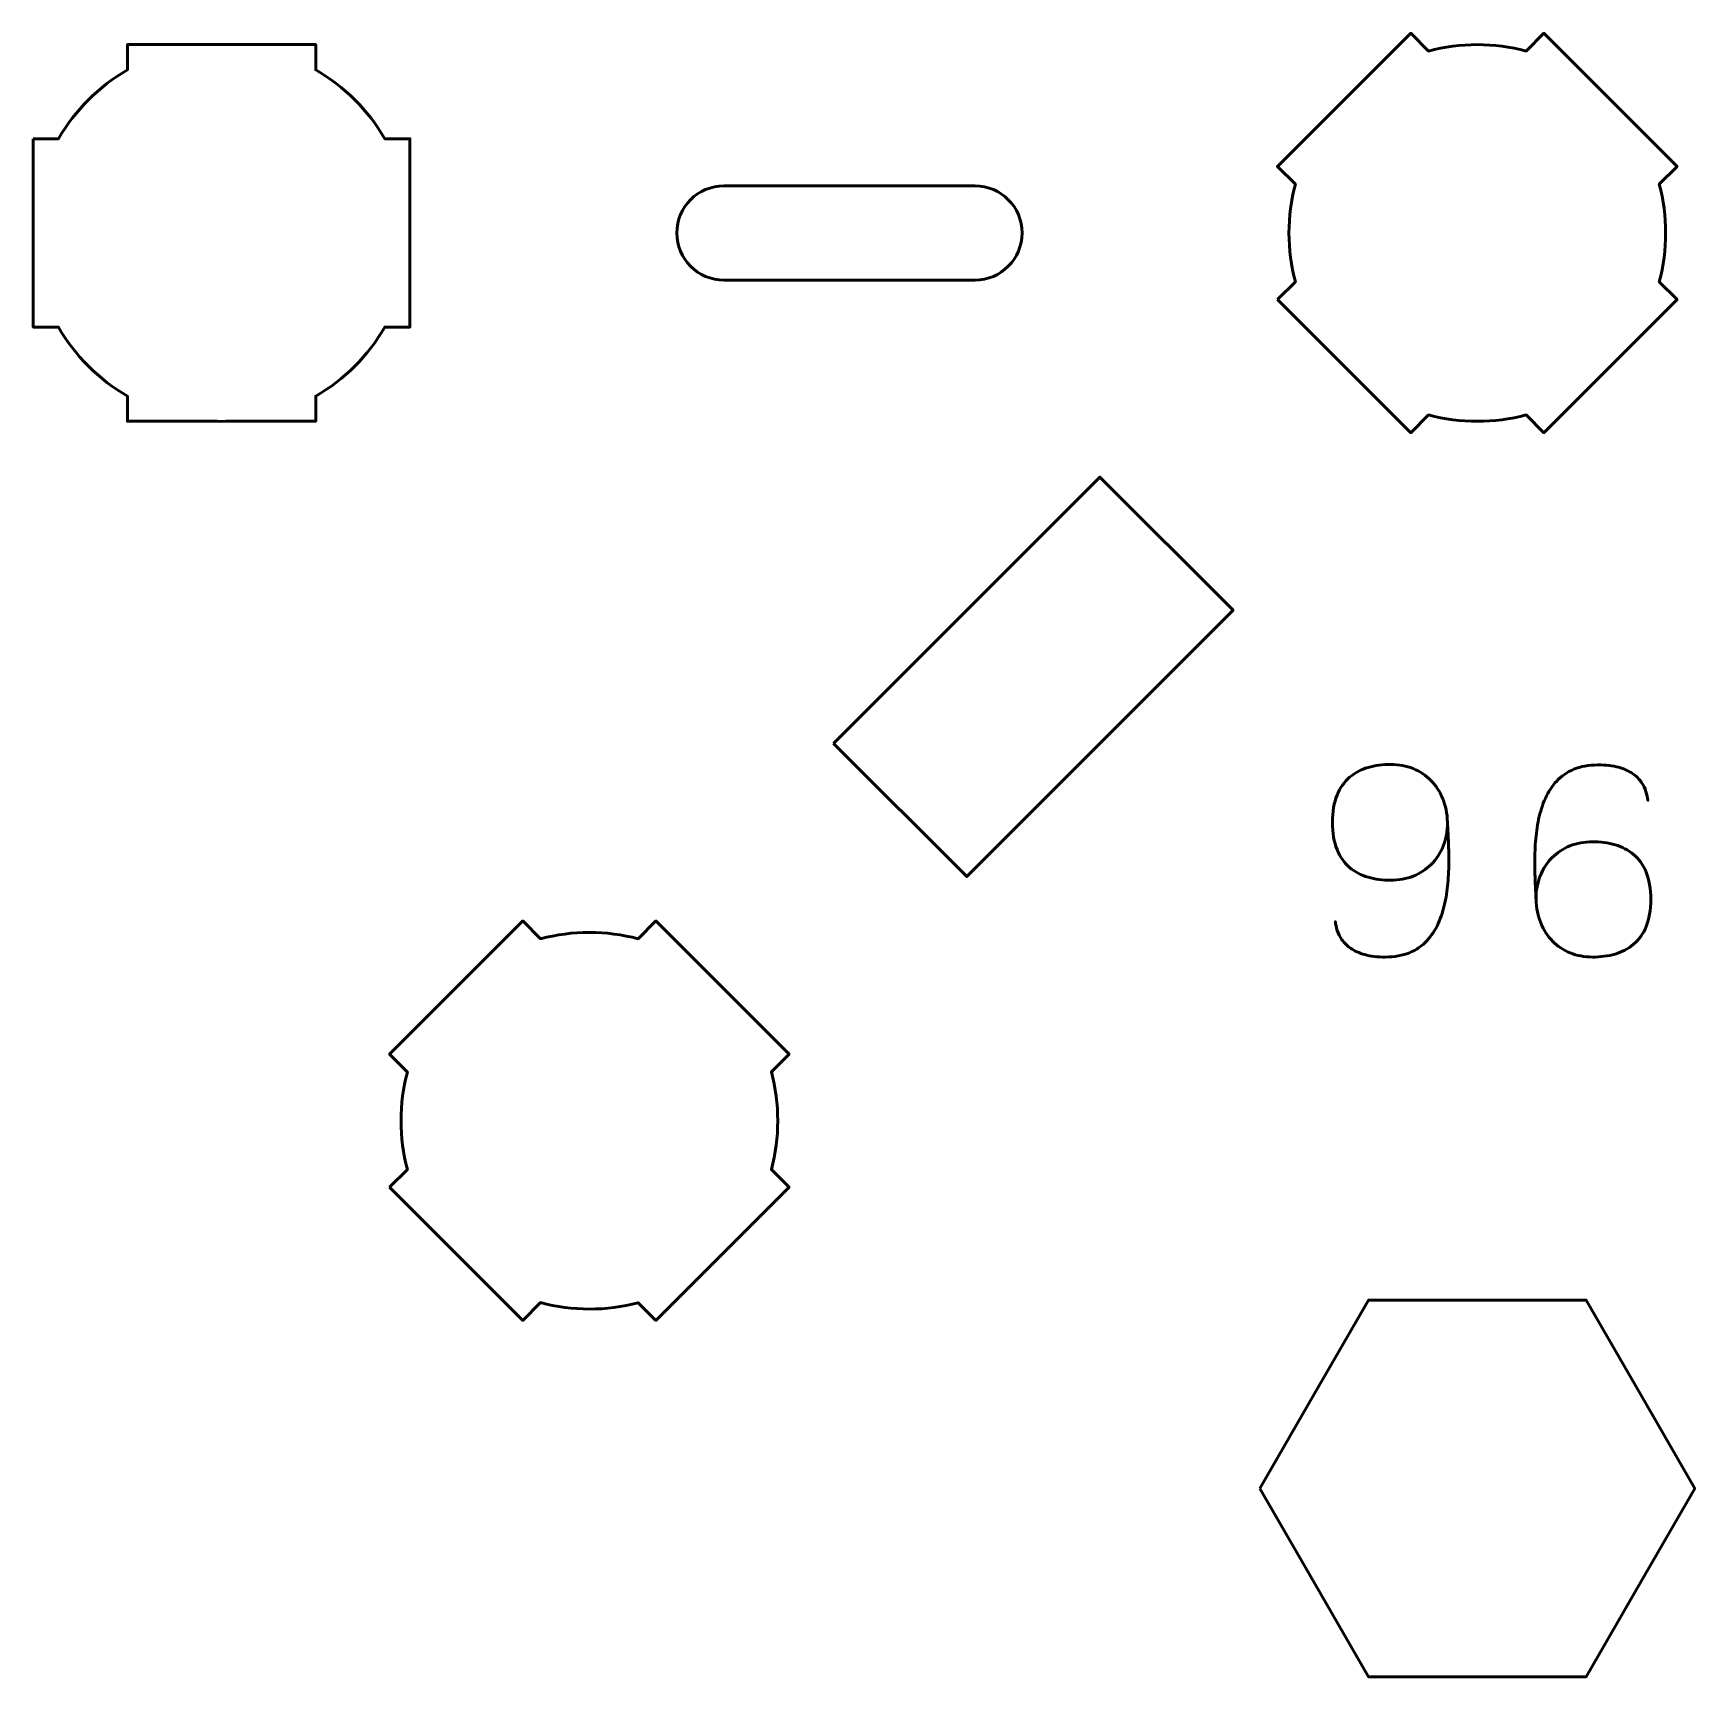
# Model space of a CAD drawing. Header units: centimetres. Extents: x -13.53 to -7.47, y -17.88 to -11.82.
# Drawn here: x -12.8 to -10.154, y -17.15 to -14.532 of the extents above; entities that cross this region are included whole.
import ezdxf

# ---------------------------------------------------------------- set-up
doc = ezdxf.new("R2010")
doc.units = ezdxf.units.CM
doc.header["$MEASUREMENT"] = 0
doc.layers.add('Layer 1', color=7, linetype='Continuous')

msp = doc.modelspace()

# ---------------------------------------------------------------- linework, layer by layer
at = {"layer": 'Layer 1', "lineweight": 53}
for points, knots in [([(-12.80002, -14.69998), (-12.80002, -14.69998), (-12.75982, -14.69998), (-12.75982, -14.69998), (-12.75982, -14.69998), (-12.73349, -14.65446), (-12.69553, -14.61653), (-12.65002, -14.5902), (-12.65002, -14.5902), (-12.65002, -14.5902), (-12.65002, -14.54998), (-12.65002, -14.54998), (-12.65002, -14.54998), (-12.65002, -14.54998), (-12.35002, -14.54998), (-12.35002, -14.54998), (-12.35002, -14.54998), (-12.35002, -14.54998), (-12.35002, -14.59017), (-12.35002, -14.59017), (-12.35002, -14.59017), (-12.30449, -14.6165), (-12.2665, -14.65445), (-12.24014, -14.69998), (-12.24014, -14.69998), (-12.24014, -14.69998), (-12.20002, -14.69998), (-12.20002, -14.69998), (-12.20002, -14.69998), (-12.20002, -14.69998), (-12.20002, -14.8454), (-12.20002, -14.8454), (-12.20002, -14.8454), (-12.20002, -14.8454), (-12.19996, -14.85005), (-12.19996, -14.85005), (-12.19996, -14.85005), (-12.19996, -14.85005), (-12.20002, -14.85469), (-12.20002, -14.85469), (-12.20002, -14.85469), (-12.20002, -14.85469), (-12.20002, -14.99998), (-12.20002, -14.99998), (-12.20002, -14.99998), (-12.20002, -14.99998), (-12.24009, -14.99998), (-12.24009, -14.99998), (-12.24009, -14.99998), (-12.26644, -15.04555), (-12.30444, -15.08356), (-12.35002, -15.10992), (-12.35002, -15.10992), (-12.35002, -15.10992), (-12.35002, -15.14998), (-12.35002, -15.14998), (-12.35002, -15.14998), (-12.35002, -15.14998), (-12.4933, -15.14998), (-12.4933, -15.14998), (-12.4933, -15.14998), (-12.4933, -15.14998), (-12.49997, -15.15006), (-12.49997, -15.15006), (-12.49997, -15.15006), (-12.49997, -15.15006), (-12.50665, -15.14998), (-12.50665, -15.14998), (-12.50665, -15.14998), (-12.50665, -15.14998), (-12.65002, -15.14998), (-12.65002, -15.14998), (-12.65002, -15.14998), (-12.65002, -15.14998), (-12.65002, -15.10988), (-12.65002, -15.10988), (-12.65002, -15.10988), (-12.69556, -15.08352), (-12.73354, -15.04553), (-12.75987, -14.99998), (-12.75987, -14.99998), (-12.75987, -14.99998), (-12.80002, -14.99998), (-12.80002, -14.99998), (-12.80002, -14.99998), (-12.80002, -14.99998), (-12.80002, -14.69998), (-12.80002, -14.69998)], [0, 0, 0, 0, 0.0454545454545455, 0.0454545454545455, 0.0454545454545455, 0.0454545454545455, 0.0909090909090909, 0.0909090909090909, 0.0909090909090909, 0.0909090909090909, 0.1363636363636364, 0.1363636363636364, 0.1363636363636364, 0.1363636363636364, 0.1818181818181818, 0.1818181818181818, 0.1818181818181818, 0.1818181818181818, 0.2272727272727273, 0.2272727272727273, 0.2272727272727273, 0.2272727272727273, 0.2727272727272728, 0.2727272727272728, 0.2727272727272728, 0.2727272727272728, 0.3181818181818182, 0.3181818181818182, 0.3181818181818182, 0.3181818181818182, 0.3636363636363637, 0.3636363636363637, 0.3636363636363637, 0.3636363636363637, 0.4090909090909092, 0.4090909090909092, 0.4090909090909092, 0.4090909090909092, 0.4545454545454546, 0.4545454545454546, 0.4545454545454546, 0.4545454545454546, 0.5000000000000001, 0.5000000000000001, 0.5000000000000001, 0.5000000000000001, 0.5454545454545455, 0.5454545454545455, 0.5454545454545455, 0.5454545454545455, 0.5909090909090909, 0.5909090909090909, 0.5909090909090909, 0.5909090909090909, 0.6363636363636364, 0.6363636363636364, 0.6363636363636364, 0.6363636363636364, 0.6818181818181818, 0.6818181818181818, 0.6818181818181818, 0.6818181818181818, 0.7272727272727272, 0.7272727272727272, 0.7272727272727272, 0.7272727272727272, 0.7727272727272726, 0.7727272727272726, 0.7727272727272726, 0.7727272727272726, 0.818181818181818, 0.818181818181818, 0.818181818181818, 0.818181818181818, 0.8636363636363634, 0.8636363636363634, 0.8636363636363634, 0.8636363636363634, 0.9090909090909088, 0.9090909090909088, 0.9090909090909088, 0.9090909090909088, 0.9545454545454543, 0.9545454545454543, 0.9545454545454543, 0.9545454545454543, 1, 1, 1, 1]), ([(-10.8182, -14.95606), (-10.8182, -14.95606), (-10.78978, -14.92763), (-10.78978, -14.92763), (-10.78978, -14.92763), (-10.80335, -14.87683), (-10.80333, -14.82317), (-10.78976, -14.77237), (-10.78976, -14.77237), (-10.78976, -14.77237), (-10.8182, -14.74393), (-10.8182, -14.74393), (-10.8182, -14.74393), (-10.8182, -14.74393), (-10.60607, -14.5318), (-10.60607, -14.5318), (-10.60607, -14.5318), (-10.60607, -14.5318), (-10.57765, -14.56021), (-10.57765, -14.56021), (-10.57765, -14.56021), (-10.52684, -14.54664), (-10.47314, -14.54661), (-10.42231, -14.56016), (-10.42231, -14.56016), (-10.42231, -14.56016), (-10.39394, -14.5318), (-10.39394, -14.5318), (-10.39394, -14.5318), (-10.39394, -14.5318), (-10.29111, -14.63462), (-10.29111, -14.63462), (-10.29111, -14.63462), (-10.29111, -14.63462), (-10.28778, -14.63787), (-10.28778, -14.63787), (-10.28778, -14.63787), (-10.28778, -14.63787), (-10.28454, -14.64119), (-10.28454, -14.64119), (-10.28454, -14.64119), (-10.28454, -14.64119), (-10.18181, -14.74393), (-10.18181, -14.74393), (-10.18181, -14.74393), (-10.18181, -14.74393), (-10.21014, -14.77226), (-10.21014, -14.77226), (-10.21014, -14.77226), (-10.19655, -14.82312), (-10.19654, -14.87686), (-10.21013, -14.92773), (-10.21013, -14.92773), (-10.21013, -14.92773), (-10.18181, -14.95606), (-10.18181, -14.95606), (-10.18181, -14.95606), (-10.18181, -14.95606), (-10.28312, -15.05737), (-10.28312, -15.05737), (-10.28312, -15.05737), (-10.28312, -15.05737), (-10.28778, -15.06215), (-10.28778, -15.06215), (-10.28778, -15.06215), (-10.28778, -15.06215), (-10.29256, -15.06681), (-10.29256, -15.06681), (-10.29256, -15.06681), (-10.29256, -15.06681), (-10.39394, -15.16819), (-10.39394, -15.16819), (-10.39394, -15.16819), (-10.39394, -15.16819), (-10.42229, -15.13984), (-10.42229, -15.13984), (-10.42229, -15.13984), (-10.47314, -15.1534), (-10.52685, -15.15339), (-10.57768, -15.1398), (-10.57768, -15.1398), (-10.57768, -15.1398), (-10.60607, -15.16819), (-10.60607, -15.16819), (-10.60607, -15.16819), (-10.60607, -15.16819), (-10.8182, -14.95606), (-10.8182, -14.95606)], [0, 0, 0, 0, 0.0454545454545455, 0.0454545454545455, 0.0454545454545455, 0.0454545454545455, 0.0909090909090909, 0.0909090909090909, 0.0909090909090909, 0.0909090909090909, 0.1363636363636364, 0.1363636363636364, 0.1363636363636364, 0.1363636363636364, 0.1818181818181818, 0.1818181818181818, 0.1818181818181818, 0.1818181818181818, 0.2272727272727273, 0.2272727272727273, 0.2272727272727273, 0.2272727272727273, 0.2727272727272728, 0.2727272727272728, 0.2727272727272728, 0.2727272727272728, 0.3181818181818182, 0.3181818181818182, 0.3181818181818182, 0.3181818181818182, 0.3636363636363637, 0.3636363636363637, 0.3636363636363637, 0.3636363636363637, 0.4090909090909092, 0.4090909090909092, 0.4090909090909092, 0.4090909090909092, 0.4545454545454546, 0.4545454545454546, 0.4545454545454546, 0.4545454545454546, 0.5000000000000001, 0.5000000000000001, 0.5000000000000001, 0.5000000000000001, 0.5454545454545455, 0.5454545454545455, 0.5454545454545455, 0.5454545454545455, 0.5909090909090909, 0.5909090909090909, 0.5909090909090909, 0.5909090909090909, 0.6363636363636364, 0.6363636363636364, 0.6363636363636364, 0.6363636363636364, 0.6818181818181818, 0.6818181818181818, 0.6818181818181818, 0.6818181818181818, 0.7272727272727272, 0.7272727272727272, 0.7272727272727272, 0.7272727272727272, 0.7727272727272726, 0.7727272727272726, 0.7727272727272726, 0.7727272727272726, 0.818181818181818, 0.818181818181818, 0.818181818181818, 0.818181818181818, 0.8636363636363634, 0.8636363636363634, 0.8636363636363634, 0.8636363636363634, 0.9090909090909088, 0.9090909090909088, 0.9090909090909088, 0.9090909090909088, 0.9545454545454543, 0.9545454545454543, 0.9545454545454543, 0.9545454545454543, 1, 1, 1, 1]), ([(-11.69999, -14.775), (-11.7414, -14.775), (-11.77499, -14.80859), (-11.77499, -14.85), (-11.77499, -14.85), (-11.77499, -14.89141), (-11.7414, -14.925), (-11.69999, -14.925), (-11.69999, -14.925), (-11.69999, -14.925), (-11.29999, -14.925), (-11.29999, -14.925), (-11.29999, -14.925), (-11.25858, -14.925), (-11.22499, -14.89141), (-11.22499, -14.85), (-11.22499, -14.85), (-11.22499, -14.80859), (-11.25858, -14.775), (-11.29999, -14.775), (-11.29999, -14.775), (-11.29999, -14.775), (-11.69999, -14.775), (-11.69999, -14.775)], [0, 0, 0, 0, 0.1666666666666667, 0.1666666666666667, 0.1666666666666667, 0.1666666666666667, 0.3333333333333333, 0.3333333333333333, 0.3333333333333333, 0.3333333333333333, 0.5, 0.5, 0.5, 0.5, 0.6666666666666666, 0.6666666666666666, 0.6666666666666666, 0.6666666666666666, 0.8333333333333333, 0.8333333333333333, 0.8333333333333333, 0.8333333333333333, 1, 1, 1, 1]), ([(-11.52534, -15.66322), (-11.52534, -15.66322), (-11.10107, -15.23895), (-11.10107, -15.23895), (-11.10107, -15.23895), (-11.10107, -15.23895), (-10.88894, -15.45109), (-10.88894, -15.45109), (-10.88894, -15.45109), (-10.88894, -15.45109), (-11.31321, -15.87536), (-11.31321, -15.87536), (-11.31321, -15.87536), (-11.31321, -15.87536), (-11.52534, -15.66322), (-11.52534, -15.66322)], [0, 0, 0, 0, 0.25, 0.25, 0.25, 0.25, 0.5, 0.5, 0.5, 0.5, 0.75, 0.75, 0.75, 0.75, 1, 1, 1, 1]), ([(-12.23242, -16.37027), (-12.23242, -16.37027), (-12.204, -16.34184), (-12.204, -16.34184), (-12.204, -16.34184), (-12.21757, -16.29104), (-12.21755, -16.23738), (-12.20398, -16.18658), (-12.20398, -16.18658), (-12.20398, -16.18658), (-12.23242, -16.15814), (-12.23242, -16.15814), (-12.23242, -16.15814), (-12.23242, -16.15814), (-12.02029, -15.94601), (-12.02029, -15.94601), (-12.02029, -15.94601), (-12.02029, -15.94601), (-11.99187, -15.97442), (-11.99187, -15.97442), (-11.99187, -15.97442), (-11.94106, -15.96085), (-11.88736, -15.96082), (-11.83653, -15.97437), (-11.83653, -15.97437), (-11.83653, -15.97437), (-11.80816, -15.94601), (-11.80816, -15.94601), (-11.80816, -15.94601), (-11.80816, -15.94601), (-11.70533, -16.04883), (-11.70533, -16.04883), (-11.70533, -16.04883), (-11.70533, -16.04883), (-11.702, -16.05208), (-11.702, -16.05208), (-11.702, -16.05208), (-11.702, -16.05208), (-11.69876, -16.0554), (-11.69876, -16.0554), (-11.69876, -16.0554), (-11.69876, -16.0554), (-11.59603, -16.15814), (-11.59603, -16.15814), (-11.59603, -16.15814), (-11.59603, -16.15814), (-11.62436, -16.18647), (-11.62436, -16.18647), (-11.62436, -16.18647), (-11.61077, -16.23733), (-11.61076, -16.29107), (-11.62435, -16.34194), (-11.62435, -16.34194), (-11.62435, -16.34194), (-11.59603, -16.37027), (-11.59603, -16.37027), (-11.59603, -16.37027), (-11.59603, -16.37027), (-11.69734, -16.47158), (-11.69734, -16.47158), (-11.69734, -16.47158), (-11.69734, -16.47158), (-11.702, -16.47636), (-11.702, -16.47636), (-11.702, -16.47636), (-11.702, -16.47636), (-11.70678, -16.48102), (-11.70678, -16.48102), (-11.70678, -16.48102), (-11.70678, -16.48102), (-11.80816, -16.5824), (-11.80816, -16.5824), (-11.80816, -16.5824), (-11.80816, -16.5824), (-11.83651, -16.55405), (-11.83651, -16.55405), (-11.83651, -16.55405), (-11.88736, -16.56761), (-11.94107, -16.5676), (-11.9919, -16.55401), (-11.9919, -16.55401), (-11.9919, -16.55401), (-12.02029, -16.5824), (-12.02029, -16.5824), (-12.02029, -16.5824), (-12.02029, -16.5824), (-12.23242, -16.37027), (-12.23242, -16.37027)], [0, 0, 0, 0, 0.0454545454545455, 0.0454545454545455, 0.0454545454545455, 0.0454545454545455, 0.0909090909090909, 0.0909090909090909, 0.0909090909090909, 0.0909090909090909, 0.1363636363636364, 0.1363636363636364, 0.1363636363636364, 0.1363636363636364, 0.1818181818181818, 0.1818181818181818, 0.1818181818181818, 0.1818181818181818, 0.2272727272727273, 0.2272727272727273, 0.2272727272727273, 0.2272727272727273, 0.2727272727272728, 0.2727272727272728, 0.2727272727272728, 0.2727272727272728, 0.3181818181818182, 0.3181818181818182, 0.3181818181818182, 0.3181818181818182, 0.3636363636363637, 0.3636363636363637, 0.3636363636363637, 0.3636363636363637, 0.4090909090909092, 0.4090909090909092, 0.4090909090909092, 0.4090909090909092, 0.4545454545454546, 0.4545454545454546, 0.4545454545454546, 0.4545454545454546, 0.5000000000000001, 0.5000000000000001, 0.5000000000000001, 0.5000000000000001, 0.5454545454545455, 0.5454545454545455, 0.5454545454545455, 0.5454545454545455, 0.5909090909090909, 0.5909090909090909, 0.5909090909090909, 0.5909090909090909, 0.6363636363636364, 0.6363636363636364, 0.6363636363636364, 0.6363636363636364, 0.6818181818181818, 0.6818181818181818, 0.6818181818181818, 0.6818181818181818, 0.7272727272727272, 0.7272727272727272, 0.7272727272727272, 0.7272727272727272, 0.7727272727272726, 0.7727272727272726, 0.7727272727272726, 0.7727272727272726, 0.818181818181818, 0.818181818181818, 0.818181818181818, 0.818181818181818, 0.8636363636363634, 0.8636363636363634, 0.8636363636363634, 0.8636363636363634, 0.9090909090909088, 0.9090909090909088, 0.9090909090909088, 0.9090909090909088, 0.9545454545454543, 0.9545454545454543, 0.9545454545454543, 0.9545454545454543, 1, 1, 1, 1]), ([(-10.8464, -16.84997), (-10.8464, -16.84997), (-10.75979, -16.69997), (-10.75979, -16.69997), (-10.75979, -16.69997), (-10.75979, -16.69997), (-10.67319, -16.54997), (-10.67319, -16.54997), (-10.67319, -16.54997), (-10.67319, -16.54997), (-10.49999, -16.54997), (-10.49999, -16.54997), (-10.49999, -16.54997), (-10.49999, -16.54997), (-10.32679, -16.54997), (-10.32679, -16.54997), (-10.32679, -16.54997), (-10.32679, -16.54997), (-10.24019, -16.69997), (-10.24019, -16.69997), (-10.24019, -16.69997), (-10.24019, -16.69997), (-10.15358, -16.84997), (-10.15358, -16.84997), (-10.15358, -16.84997), (-10.15358, -16.84997), (-10.24019, -16.99997), (-10.24019, -16.99997), (-10.24019, -16.99997), (-10.24019, -16.99997), (-10.32679, -17.14997), (-10.32679, -17.14997), (-10.32679, -17.14997), (-10.32679, -17.14997), (-10.49999, -17.14997), (-10.49999, -17.14997), (-10.49999, -17.14997), (-10.49999, -17.14997), (-10.67319, -17.14997), (-10.67319, -17.14997), (-10.67319, -17.14997), (-10.67319, -17.14997), (-10.75979, -16.99997), (-10.75979, -16.99997), (-10.75979, -16.99997), (-10.75979, -16.99997), (-10.8464, -16.84997), (-10.8464, -16.84997)], [0, 0, 0, 0, 0.0833333333333333, 0.0833333333333333, 0.0833333333333333, 0.0833333333333333, 0.1666666666666667, 0.1666666666666667, 0.1666666666666667, 0.1666666666666667, 0.25, 0.25, 0.25, 0.25, 0.3333333333333333, 0.3333333333333333, 0.3333333333333333, 0.3333333333333333, 0.4166666666666666, 0.4166666666666666, 0.4166666666666666, 0.4166666666666666, 0.4999999999999999, 0.4999999999999999, 0.4999999999999999, 0.4999999999999999, 0.5833333333333333, 0.5833333333333333, 0.5833333333333333, 0.5833333333333333, 0.6666666666666666, 0.6666666666666666, 0.6666666666666666, 0.6666666666666666, 0.75, 0.75, 0.75, 0.75, 0.8333333333333334, 0.8333333333333334, 0.8333333333333334, 0.8333333333333334, 0.9166666666666667, 0.9166666666666667, 0.9166666666666667, 0.9166666666666667, 1, 1, 1, 1])]:
    msp.add_open_spline(points, degree=3, knots=knots, dxfattribs=at)
at = {"layer": 'Layer 1', "color": 5, "lineweight": 53}
for points in [[(-10.54742, -15.78883), (-10.54749, -15.80273), (-10.54982, -15.81536), (-10.55433, -15.82665), (-10.55433, -15.82665), (-10.55885, -15.83794), (-10.56513, -15.84767), (-10.57331, -15.85579), (-10.57331, -15.85579), (-10.58143, -15.8639), (-10.59095, -15.87011), (-10.60189, -15.87449), (-10.60189, -15.87449), (-10.61282, -15.87886), (-10.62475, -15.88105), (-10.63759, -15.88112), (-10.63759, -15.88112), (-10.6505, -15.88119), (-10.66256, -15.87957), (-10.67378, -15.87632), (-10.67378, -15.87632), (-10.685, -15.87307), (-10.69481, -15.86785), (-10.70335, -15.86066), (-10.70335, -15.86066), (-10.71188, -15.85353), (-10.71858, -15.84401), (-10.72338, -15.83215), (-10.72338, -15.83215), (-10.72818, -15.82037), (-10.73065, -15.80591), (-10.73072, -15.78883), (-10.73072, -15.78883), (-10.73065, -15.77183), (-10.72818, -15.75743), (-10.72338, -15.74565), (-10.72338, -15.74565), (-10.71858, -15.73387), (-10.71188, -15.72434), (-10.70335, -15.71715), (-10.70335, -15.71715), (-10.69481, -15.70988), (-10.685, -15.70466), (-10.67378, -15.70141), (-10.67378, -15.70141), (-10.66256, -15.6981), (-10.6505, -15.69648), (-10.63759, -15.69655), (-10.63759, -15.69655), (-10.62475, -15.69662), (-10.61289, -15.6988), (-10.6021, -15.70325), (-10.6021, -15.70325), (-10.59137, -15.70762), (-10.58192, -15.7139), (-10.57395, -15.72202), (-10.57395, -15.72202), (-10.5659, -15.7302), (-10.55962, -15.73994), (-10.55504, -15.75123), (-10.55504, -15.75123), (-10.55045, -15.76244), (-10.54791, -15.775), (-10.54742, -15.78883), (-10.54742, -15.78883), (-10.54714, -15.79582), (-10.54671, -15.80421), (-10.54622, -15.81395), (-10.54622, -15.81395), (-10.54565, -15.82376), (-10.54537, -15.83434), (-10.5453, -15.84577), (-10.5453, -15.84577), (-10.54516, -15.8572), (-10.54558, -15.86898), (-10.54643, -15.88112), (-10.54643, -15.88112), (-10.54735, -15.89325), (-10.54904, -15.90518), (-10.55151, -15.91696), (-10.55151, -15.91696), (-10.55405, -15.92874), (-10.55765, -15.93982), (-10.56231, -15.95019), (-10.56231, -15.95019), (-10.56696, -15.96056), (-10.57303, -15.96973), (-10.58051, -15.97771), (-10.58051, -15.97771), (-10.58799, -15.98568), (-10.59716, -15.99196), (-10.60795, -15.99655), (-10.60795, -15.99655), (-10.61882, -16.00106), (-10.63166, -16.00339), (-10.64648, -16.00346), (-10.64648, -16.00346), (-10.65932, -16.00339), (-10.67018, -16.00212), (-10.67922, -15.99958), (-10.67922, -15.99958), (-10.68825, -15.99711), (-10.69565, -15.99379), (-10.70158, -15.98963), (-10.70158, -15.98963), (-10.70744, -15.98547), (-10.71209, -15.98088), (-10.71548, -15.97594), (-10.71548, -15.97594), (-10.71887, -15.97093), (-10.72141, -15.966), (-10.72296, -15.96099), (-10.72296, -15.96099), (-10.72458, -15.95598), (-10.72564, -15.95139), (-10.72606, -15.94716), (-10.72606, -15.94716), (-10.72564, -15.95139), (-10.72458, -15.95598), (-10.72296, -15.96099), (-10.72296, -15.96099), (-10.72141, -15.966), (-10.71887, -15.97093), (-10.71548, -15.97594), (-10.71548, -15.97594), (-10.71209, -15.98088), (-10.70744, -15.98547), (-10.70158, -15.98963), (-10.70158, -15.98963), (-10.69565, -15.99379), (-10.68825, -15.99711), (-10.67922, -15.99958), (-10.67922, -15.99958), (-10.67018, -16.00212), (-10.65932, -16.00339), (-10.64648, -16.00346), (-10.64648, -16.00346), (-10.63166, -16.00339), (-10.61882, -16.00106), (-10.60795, -15.99655), (-10.60795, -15.99655), (-10.59716, -15.99196), (-10.58799, -15.98568), (-10.58051, -15.97771), (-10.58051, -15.97771), (-10.57303, -15.96973), (-10.56696, -15.96056), (-10.56231, -15.95019), (-10.56231, -15.95019), (-10.55765, -15.93982), (-10.55405, -15.92874), (-10.55151, -15.91696), (-10.55151, -15.91696), (-10.54904, -15.90518), (-10.54735, -15.89325), (-10.54643, -15.88112), (-10.54643, -15.88112), (-10.54558, -15.86898), (-10.54516, -15.8572), (-10.5453, -15.84577), (-10.5453, -15.84577), (-10.54537, -15.83434), (-10.54565, -15.82376), (-10.54622, -15.81395), (-10.54622, -15.81395), (-10.54671, -15.80421), (-10.54714, -15.79582), (-10.54742, -15.78883), (-10.54742, -15.78883), (-10.54791, -15.775), (-10.55045, -15.76244), (-10.55504, -15.75123), (-10.55504, -15.75123), (-10.55962, -15.73994), (-10.5659, -15.7302), (-10.57395, -15.72202), (-10.57395, -15.72202), (-10.58192, -15.7139), (-10.59137, -15.70762), (-10.6021, -15.70325), (-10.6021, -15.70325), (-10.61289, -15.6988), (-10.62475, -15.69662), (-10.63759, -15.69655), (-10.63759, -15.69655), (-10.6505, -15.69648), (-10.66256, -15.6981), (-10.67378, -15.70141), (-10.67378, -15.70141), (-10.685, -15.70466), (-10.69481, -15.70988), (-10.70335, -15.71715), (-10.70335, -15.71715), (-10.71188, -15.72434), (-10.71858, -15.73387), (-10.72338, -15.74565), (-10.72338, -15.74565), (-10.72818, -15.75743), (-10.73065, -15.77183), (-10.73072, -15.78883), (-10.73072, -15.78883), (-10.73065, -15.80591), (-10.72818, -15.82037), (-10.72338, -15.83215), (-10.72338, -15.83215), (-10.71858, -15.84401), (-10.71188, -15.85353), (-10.70335, -15.86066), (-10.70335, -15.86066), (-10.69481, -15.86785), (-10.685, -15.87307), (-10.67378, -15.87632), (-10.67378, -15.87632), (-10.66256, -15.87957), (-10.6505, -15.88119), (-10.63759, -15.88112), (-10.63759, -15.88112), (-10.62475, -15.88105), (-10.61282, -15.87886), (-10.60189, -15.87449), (-10.60189, -15.87449), (-10.59095, -15.87011), (-10.58143, -15.8639), (-10.57331, -15.85579), (-10.57331, -15.85579), (-10.56513, -15.84767), (-10.55885, -15.83794), (-10.55433, -15.82665), (-10.55433, -15.82665), (-10.54982, -15.81536), (-10.54749, -15.80273), (-10.54742, -15.78883)], [(-10.40645, -15.9116), (-10.40638, -15.89777), (-10.40413, -15.88528), (-10.39961, -15.87399), (-10.39961, -15.87399), (-10.39517, -15.86277), (-10.38889, -15.85311), (-10.38077, -15.84499), (-10.38077, -15.84499), (-10.37273, -15.83695), (-10.3632, -15.83074), (-10.35234, -15.82637), (-10.35234, -15.82637), (-10.34147, -15.82199), (-10.32955, -15.81981), (-10.31671, -15.81973), (-10.31671, -15.81973), (-10.3038, -15.81966), (-10.29173, -15.82129), (-10.28051, -15.82453), (-10.28051, -15.82453), (-10.26929, -15.82771), (-10.25949, -15.83293), (-10.25095, -15.84013), (-10.25095, -15.84013), (-10.24241, -15.84725), (-10.23571, -15.85671), (-10.23091, -15.86849), (-10.23091, -15.86849), (-10.22612, -15.88027), (-10.22365, -15.89459), (-10.22358, -15.9116), (-10.22358, -15.9116), (-10.22365, -15.9286), (-10.22612, -15.94292), (-10.23091, -15.95471), (-10.23091, -15.95471), (-10.23571, -15.96649), (-10.24241, -15.97594), (-10.25095, -15.98307), (-10.25095, -15.98307), (-10.25949, -15.99027), (-10.26929, -15.99549), (-10.28051, -15.99866), (-10.28051, -15.99866), (-10.29173, -16.00191), (-10.3038, -16.00353), (-10.31671, -16.00346), (-10.31671, -16.00346), (-10.32955, -16.00339), (-10.34133, -16.0012), (-10.35213, -15.99683), (-10.35213, -15.99683), (-10.36285, -15.99245), (-10.37216, -15.98624), (-10.38014, -15.97813), (-10.38014, -15.97813), (-10.38811, -15.97009), (-10.39439, -15.96042), (-10.3989, -15.94913), (-10.3989, -15.94913), (-10.40349, -15.93791), (-10.40596, -15.92543), (-10.40645, -15.9116), (-10.40645, -15.9116), (-10.40674, -15.90461), (-10.40709, -15.89629), (-10.40758, -15.88662), (-10.40758, -15.88662), (-10.40808, -15.87688), (-10.40836, -15.8663), (-10.40843, -15.85494), (-10.40843, -15.85494), (-10.4085, -15.84351), (-10.40815, -15.83173), (-10.40723, -15.81966), (-10.40723, -15.81966), (-10.40638, -15.80753), (-10.40469, -15.7956), (-10.40222, -15.78382), (-10.40222, -15.78382), (-10.39975, -15.77211), (-10.39622, -15.76103), (-10.39157, -15.75066), (-10.39157, -15.75066), (-10.38691, -15.74029), (-10.38091, -15.73112), (-10.3735, -15.72314), (-10.3735, -15.72314), (-10.36603, -15.71517), (-10.35692, -15.70889), (-10.34613, -15.70431), (-10.34613, -15.70431), (-10.33533, -15.69979), (-10.32256, -15.69746), (-10.30782, -15.69739), (-10.30782, -15.69739), (-10.29498, -15.69746), (-10.28411, -15.69873), (-10.27508, -15.7012), (-10.27508, -15.7012), (-10.26605, -15.70367), (-10.25864, -15.70699), (-10.25271, -15.71108), (-10.25271, -15.71108), (-10.24686, -15.71524), (-10.2422, -15.71976), (-10.23882, -15.72477), (-10.23882, -15.72477), (-10.23543, -15.72971), (-10.23289, -15.73472), (-10.23134, -15.73973), (-10.23134, -15.73973), (-10.22971, -15.74473), (-10.22866, -15.74939), (-10.22823, -15.7537), (-10.22823, -15.7537), (-10.22866, -15.74939), (-10.22971, -15.74473), (-10.23134, -15.73973), (-10.23134, -15.73973), (-10.23289, -15.73472), (-10.23543, -15.72971), (-10.23882, -15.72477), (-10.23882, -15.72477), (-10.2422, -15.71976), (-10.24686, -15.71524), (-10.25271, -15.71108), (-10.25271, -15.71108), (-10.25864, -15.70699), (-10.26605, -15.70367), (-10.27508, -15.7012), (-10.27508, -15.7012), (-10.28411, -15.69873), (-10.29498, -15.69746), (-10.30782, -15.69739), (-10.30782, -15.69739), (-10.32256, -15.69746), (-10.33533, -15.69979), (-10.34613, -15.70431), (-10.34613, -15.70431), (-10.35692, -15.70889), (-10.36603, -15.71517), (-10.3735, -15.72314), (-10.3735, -15.72314), (-10.38091, -15.73112), (-10.38691, -15.74029), (-10.39157, -15.75066), (-10.39157, -15.75066), (-10.39622, -15.76103), (-10.39975, -15.77211), (-10.40222, -15.78382), (-10.40222, -15.78382), (-10.40469, -15.7956), (-10.40638, -15.80753), (-10.40723, -15.81966), (-10.40723, -15.81966), (-10.40815, -15.83173), (-10.4085, -15.84351), (-10.40843, -15.85494), (-10.40843, -15.85494), (-10.40836, -15.8663), (-10.40808, -15.87688), (-10.40758, -15.88662), (-10.40758, -15.88662), (-10.40709, -15.89629), (-10.40674, -15.90461), (-10.40645, -15.9116), (-10.40645, -15.9116), (-10.40596, -15.92543), (-10.40349, -15.93791), (-10.3989, -15.94913), (-10.3989, -15.94913), (-10.39439, -15.96042), (-10.38811, -15.97009), (-10.38014, -15.97813), (-10.38014, -15.97813), (-10.37216, -15.98624), (-10.36285, -15.99245), (-10.35213, -15.99683), (-10.35213, -15.99683), (-10.34133, -16.0012), (-10.32955, -16.00339), (-10.31671, -16.00346), (-10.31671, -16.00346), (-10.3038, -16.00353), (-10.29173, -16.00191), (-10.28051, -15.99866), (-10.28051, -15.99866), (-10.26929, -15.99549), (-10.25949, -15.99027), (-10.25095, -15.98307), (-10.25095, -15.98307), (-10.24241, -15.97594), (-10.23571, -15.96649), (-10.23091, -15.95471), (-10.23091, -15.95471), (-10.22612, -15.94292), (-10.22365, -15.9286), (-10.22358, -15.9116), (-10.22358, -15.9116), (-10.22365, -15.89459), (-10.22612, -15.88027), (-10.23091, -15.86849), (-10.23091, -15.86849), (-10.23571, -15.85671), (-10.24241, -15.84725), (-10.25095, -15.84013), (-10.25095, -15.84013), (-10.25949, -15.83293), (-10.26929, -15.82771), (-10.28051, -15.82453), (-10.28051, -15.82453), (-10.29173, -15.82129), (-10.3038, -15.81966), (-10.31671, -15.81973), (-10.31671, -15.81973), (-10.32955, -15.81981), (-10.34147, -15.82199), (-10.35234, -15.82637), (-10.35234, -15.82637), (-10.3632, -15.83074), (-10.37273, -15.83695), (-10.38077, -15.84499), (-10.38077, -15.84499), (-10.38889, -15.85311), (-10.39517, -15.86277), (-10.39961, -15.87399), (-10.39961, -15.87399), (-10.40413, -15.88528), (-10.40638, -15.89777), (-10.40645, -15.9116)]]:
    msp.add_open_spline(points, degree=3, knots=[0, 0, 0, 0, 0.0172413793103448, 0.0172413793103448, 0.0172413793103448, 0.0172413793103448, 0.0344827586206897, 0.0344827586206897, 0.0344827586206897, 0.0344827586206897, 0.0517241379310345, 0.0517241379310345, 0.0517241379310345, 0.0517241379310345, 0.0689655172413793, 0.0689655172413793, 0.0689655172413793, 0.0689655172413793, 0.0862068965517241, 0.0862068965517241, 0.0862068965517241, 0.0862068965517241, 0.103448275862069, 0.103448275862069, 0.103448275862069, 0.103448275862069, 0.1206896551724138, 0.1206896551724138, 0.1206896551724138, 0.1206896551724138, 0.1379310344827586, 0.1379310344827586, 0.1379310344827586, 0.1379310344827586, 0.1551724137931035, 0.1551724137931035, 0.1551724137931035, 0.1551724137931035, 0.1724137931034483, 0.1724137931034483, 0.1724137931034483, 0.1724137931034483, 0.1896551724137931, 0.1896551724137931, 0.1896551724137931, 0.1896551724137931, 0.206896551724138, 0.206896551724138, 0.206896551724138, 0.206896551724138, 0.2241379310344828, 0.2241379310344828, 0.2241379310344828, 0.2241379310344828, 0.2413793103448277, 0.2413793103448277, 0.2413793103448277, 0.2413793103448277, 0.2586206896551725, 0.2586206896551725, 0.2586206896551725, 0.2586206896551725, 0.2758620689655173, 0.2758620689655173, 0.2758620689655173, 0.2758620689655173, 0.2931034482758621, 0.2931034482758621, 0.2931034482758621, 0.2931034482758621, 0.3103448275862069, 0.3103448275862069, 0.3103448275862069, 0.3103448275862069, 0.3275862068965517, 0.3275862068965517, 0.3275862068965517, 0.3275862068965517, 0.3448275862068965, 0.3448275862068965, 0.3448275862068965, 0.3448275862068965, 0.3620689655172413, 0.3620689655172413, 0.3620689655172413, 0.3620689655172413, 0.3793103448275861, 0.3793103448275861, 0.3793103448275861, 0.3793103448275861, 0.3965517241379309, 0.3965517241379309, 0.3965517241379309, 0.3965517241379309, 0.4137931034482757, 0.4137931034482757, 0.4137931034482757, 0.4137931034482757, 0.4310344827586206, 0.4310344827586206, 0.4310344827586206, 0.4310344827586206, 0.4482758620689654, 0.4482758620689654, 0.4482758620689654, 0.4482758620689654, 0.4655172413793102, 0.4655172413793102, 0.4655172413793102, 0.4655172413793102, 0.482758620689655, 0.482758620689655, 0.482758620689655, 0.482758620689655, 0.4999999999999998, 0.4999999999999998, 0.4999999999999998, 0.4999999999999998, 0.5172413793103446, 0.5172413793103446, 0.5172413793103446, 0.5172413793103446, 0.5344827586206895, 0.5344827586206895, 0.5344827586206895, 0.5344827586206895, 0.5517241379310344, 0.5517241379310344, 0.5517241379310344, 0.5517241379310344, 0.5689655172413792, 0.5689655172413792, 0.5689655172413792, 0.5689655172413792, 0.5862068965517241, 0.5862068965517241, 0.5862068965517241, 0.5862068965517241, 0.603448275862069, 0.603448275862069, 0.603448275862069, 0.603448275862069, 0.6206896551724138, 0.6206896551724138, 0.6206896551724138, 0.6206896551724138, 0.6379310344827587, 0.6379310344827587, 0.6379310344827587, 0.6379310344827587, 0.6551724137931035, 0.6551724137931035, 0.6551724137931035, 0.6551724137931035, 0.6724137931034484, 0.6724137931034484, 0.6724137931034484, 0.6724137931034484, 0.6896551724137933, 0.6896551724137933, 0.6896551724137933, 0.6896551724137933, 0.7068965517241381, 0.7068965517241381, 0.7068965517241381, 0.7068965517241381, 0.724137931034483, 0.724137931034483, 0.724137931034483, 0.724137931034483, 0.7413793103448278, 0.7413793103448278, 0.7413793103448278, 0.7413793103448278, 0.7586206896551727, 0.7586206896551727, 0.7586206896551727, 0.7586206896551727, 0.7758620689655176, 0.7758620689655176, 0.7758620689655176, 0.7758620689655176, 0.7931034482758624, 0.7931034482758624, 0.7931034482758624, 0.7931034482758624, 0.8103448275862073, 0.8103448275862073, 0.8103448275862073, 0.8103448275862073, 0.8275862068965522, 0.8275862068965522, 0.8275862068965522, 0.8275862068965522, 0.844827586206897, 0.844827586206897, 0.844827586206897, 0.844827586206897, 0.8620689655172419, 0.8620689655172419, 0.8620689655172419, 0.8620689655172419, 0.8793103448275867, 0.8793103448275867, 0.8793103448275867, 0.8793103448275867, 0.8965517241379316, 0.8965517241379316, 0.8965517241379316, 0.8965517241379316, 0.9137931034482765, 0.9137931034482765, 0.9137931034482765, 0.9137931034482765, 0.9310344827586213, 0.9310344827586213, 0.9310344827586213, 0.9310344827586213, 0.9482758620689662, 0.9482758620689662, 0.9482758620689662, 0.9482758620689662, 0.965517241379311, 0.965517241379311, 0.965517241379311, 0.965517241379311, 0.9827586206896559, 0.9827586206896559, 0.9827586206896559, 0.9827586206896559, 1, 1, 1, 1], dxfattribs=at)

doc.saveas('drawing.dxf')
